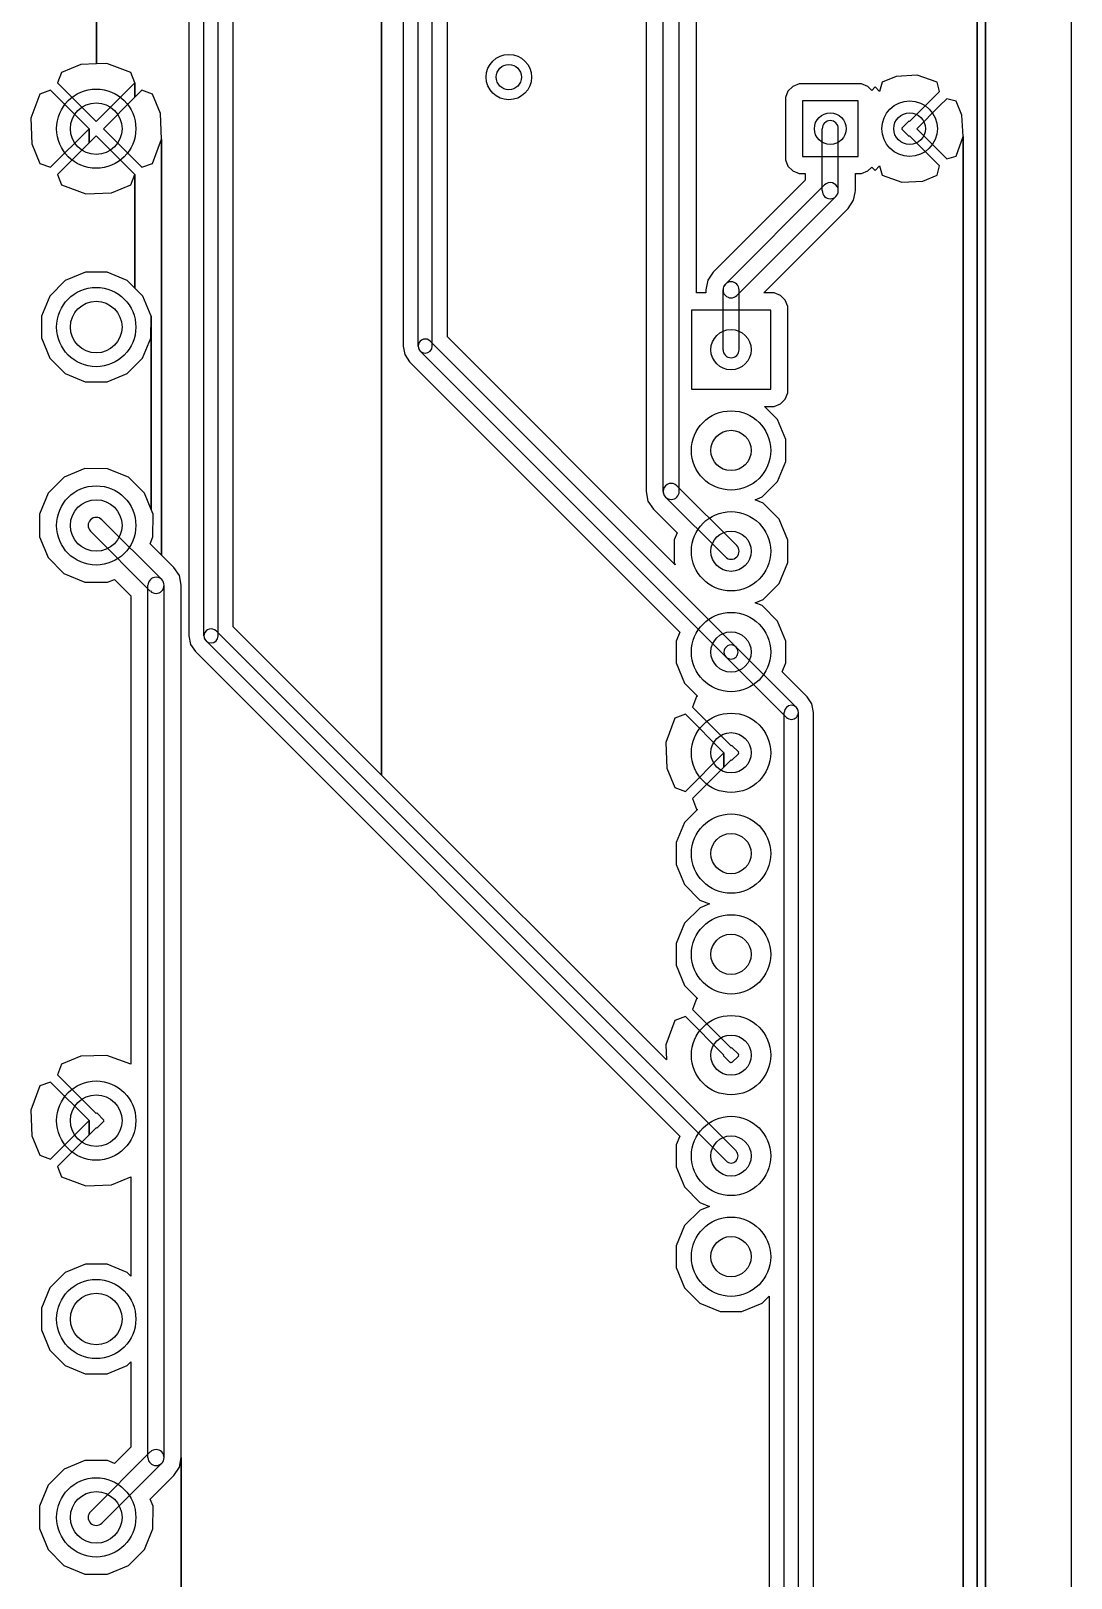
# Model space of a CAD drawing. Extents: x 111.4 to 168.6, y -197.1 to -97.9.
# Drawn here: x 142.35 to 168.57, y -157.53 to -118.54 of the extents above; entities that cross this region are included whole.
import ezdxf

# ---------------------------------------------------------------- set-up
doc = ezdxf.new("R2010")
doc.units = 0
doc.header["$MEASUREMENT"] = 0
doc.layers.add('BLACK', color=250, linetype='CONTINUOUS')
doc.layers.add('WHITE', color=7, linetype='CONTINUOUS')

msp = doc.modelspace()

# ---------------------------------------------------------------- linework, layer by layer
at = {"layer": 'BLACK'}
for p, q in [((168.569, -97.931), (168.569, -197.069)), ((168.569, -97.931), (168.569, -197.069)), ((157.857, -109.658), (157.857, -130.142)), ((157.857, -109.658), (157.857, -130.142)), ((158.289, -130.142), (158.289, -109.658)), ((158.695, -130.142), (158.695, -109.658)), ((159.127, -125.139), (159.127, -109.921)), ((159.127, -125.139), (159.127, -109.921)), ((146.335, -111.638), (146.335, -133.784)), ((146.335, -111.638), (146.335, -133.784)), ((146.716, -133.784), (146.716, -111.636)), ((147.072, -133.784), (147.072, -111.636)), ((147.453, -133.553), (147.453, -111.636)), ((147.453, -133.553), (147.453, -111.636)), ((151.732, -113.755), (151.732, -126.481)), ((151.732, -113.755), (151.732, -126.481)), ((152.113, -126.481), (152.113, -113.524)), ((152.469, -126.481), (152.469, -113.524)), ((152.85, -126.25), (152.85, -113.524)), ((152.85, -126.25), (152.85, -113.524)), ((166.415, -189.705), (166.415, -113.804)), ((166.415, -113.804), (166.415, -189.705)), ((166.415, -189.705), (166.415, -113.804)), ((166.415, -113.804), (166.415, -189.705)), ((151.193, -137.293), (151.193, -113.99)), ((151.193, -113.99), (151.193, -137.293)), ((151.193, -137.293), (151.193, -113.99)), ((151.193, -113.99), (151.193, -137.293)), ((144.006, -119.364), (144.006, -115.702)), ((144.006, -115.702), (144.006, -119.364)), ((144.006, -119.364), (144.006, -115.702)), ((144.006, -115.702), (144.006, -119.364)), ((166.202, -189.688), (166.202, -115.797)), ((166.202, -115.797), (166.202, -189.688)), ((166.202, -189.688), (166.202, -115.797)), ((166.202, -115.797), (166.202, -189.688)), ((143.126, -119.581), (143.027, -119.848)), ((143.126, -119.581), (143.027, -119.848)), ((143.615, -119.379), (143.126, -119.581)), ((143.615, -119.379), (143.126, -119.581)), ((144.006, -119.364), (143.615, -119.379)), ((144.006, -119.364), (143.615, -119.379)), ((144.264, -119.355), (144.006, -119.364)), ((144.264, -119.355), (144.006, -119.364)), ((144.874, -119.581), (144.264, -119.355)), ((144.874, -119.581), (144.264, -119.355)), ((144.973, -119.848), (144.874, -119.581)), ((144.973, -119.848), (144.874, -119.581)), ((164.163, -119.681), (163.806, -119.829)), ((164.163, -119.681), (163.806, -119.829)), ((164.693, -119.653), (164.163, -119.681)), ((164.693, -119.653), (164.163, -119.681)), ((165.194, -119.829), (164.693, -119.653)), ((165.194, -119.829), (164.693, -119.653)), ((142.848, -120.027), (142.581, -120.126)), ((142.848, -120.027), (142.581, -120.126)), ((143.82, -121), (142.848, -120.027)), ((143.82, -121), (142.848, -120.027)), ((143.027, -119.848), (144, -120.82)), ((143.027, -119.848), (144, -120.82)), ((144, -120.82), (144.973, -119.848)), ((144, -120.82), (144.973, -119.848)), ((144.973, -120.207), (144.973, -119.848)), ((144.973, -119.848), (144.973, -120.207)), ((144.973, -120.207), (144.973, -119.848)), ((144.973, -119.848), (144.973, -120.207)), ((145.152, -120.027), (144.973, -120.207)), ((145.152, -120.027), (144.973, -120.207)), ((145.419, -120.126), (145.152, -120.027)), ((145.419, -120.126), (145.152, -120.027)), ((161.434, -120.055), (161.368, -120.214)), ((161.434, -120.055), (161.368, -120.214)), ((161.556, -119.934), (161.434, -120.055)), ((161.556, -119.934), (161.434, -120.055)), ((161.714, -119.868), (161.556, -119.934)), ((161.714, -119.868), (161.556, -119.934)), ((163.114, -119.868), (161.714, -119.868)), ((163.114, -119.868), (161.714, -119.868)), ((163.286, -119.868), (163.114, -119.868)), ((163.286, -119.868), (163.114, -119.868)), ((163.445, -119.934), (163.286, -119.868)), ((163.445, -119.934), (163.286, -119.868)), ((163.545, -120.034), (163.445, -119.934)), ((163.545, -120.034), (163.445, -119.934)), ((163.629, -119.949), (163.545, -120.034)), ((163.629, -119.949), (163.545, -120.034)), ((163.744, -120.065), (163.629, -119.949)), ((163.744, -120.065), (163.629, -119.949)), ((163.806, -119.829), (163.744, -120.065)), ((163.806, -119.829), (163.744, -120.065)), ((164.5, -120.82), (165.256, -120.065)), ((164.5, -120.82), (165.256, -120.065)), ((165.256, -120.065), (165.194, -119.829)), ((165.256, -120.065), (165.194, -119.829)), ((142.581, -120.126), (142.355, -120.736)), ((142.581, -120.126), (142.355, -120.736)), ((144.973, -120.207), (144.18, -121)), ((144.973, -120.207), (144.18, -121)), ((145.621, -120.615), (145.419, -120.126)), ((145.621, -120.615), (145.419, -120.126)), ((161.368, -120.214), (161.368, -120.386)), ((161.368, -120.214), (161.368, -120.386)), ((161.368, -120.386), (161.368, -121.786)), ((161.368, -120.386), (161.368, -121.786)), ((161.8, -120.3), (161.8, -121.7)), ((163.2, -120.3), (161.8, -120.3)), ((163.2, -121.7), (163.2, -120.3)), ((165.256, -120.424), (164.68, -121)), ((165.256, -120.424), (164.68, -121)), ((165.435, -120.244), (165.256, -120.424)), ((165.435, -120.244), (165.256, -120.424)), ((165.671, -120.306), (165.435, -120.244)), ((165.671, -120.306), (165.435, -120.244)), ((165.819, -120.663), (165.671, -120.306)), ((165.819, -120.663), (165.671, -120.306)), ((142.355, -120.736), (142.379, -121.385)), ((142.355, -120.736), (142.379, -121.385)), ((145.645, -121.264), (145.621, -120.615)), ((145.645, -121.264), (145.621, -120.615)), ((164.306, -120.986), (164.486, -120.806)), ((164.306, -120.986), (164.486, -120.806)), ((164.486, -120.806), (164.5, -120.82)), ((164.486, -120.806), (164.5, -120.82)), ((165.847, -121.193), (165.819, -120.663)), ((165.847, -121.193), (165.819, -120.663)), ((142.848, -121.973), (143.82, -121)), ((142.848, -121.973), (143.82, -121)), ((143.82, -121.359), (143.82, -121)), ((143.82, -121), (143.82, -121.359)), ((143.82, -121.359), (143.82, -121)), ((143.82, -121), (143.82, -121.359)), ((144, -121.18), (143.82, -121.359)), ((144, -121.18), (143.82, -121.359)), ((144.973, -122.152), (144, -121.18)), ((144.973, -122.152), (144, -121.18)), ((144.18, -121), (145.152, -121.973)), ((144.18, -121), (145.152, -121.973)), ((145.419, -121.874), (145.645, -121.264)), ((145.419, -121.874), (145.645, -121.264)), ((145.645, -131.747), (145.645, -121.264)), ((145.645, -121.264), (145.645, -131.747)), ((145.645, -131.747), (145.645, -121.264)), ((145.645, -121.264), (145.645, -131.747)), ((162.297, -122.562), (162.297, -121)), ((162.703, -122.562), (162.703, -121)), ((164.32, -121), (164.306, -120.986)), ((164.32, -121), (164.306, -120.986)), ((164.306, -121.014), (164.32, -121)), ((164.306, -121.014), (164.32, -121)), ((164.486, -121.194), (164.306, -121.014)), ((164.486, -121.194), (164.306, -121.014)), ((164.5, -121.18), (164.486, -121.194)), ((164.5, -121.18), (164.486, -121.194)), ((165.256, -121.935), (164.5, -121.18)), ((165.256, -121.935), (164.5, -121.18)), ((164.68, -121), (165.435, -121.756)), ((164.68, -121), (165.435, -121.756)), ((165.671, -121.694), (165.847, -121.193)), ((165.671, -121.694), (165.847, -121.193)), ((165.847, -189.884), (165.847, -121.193)), ((165.847, -121.193), (165.847, -189.884)), ((165.847, -189.884), (165.847, -121.193)), ((165.847, -121.193), (165.847, -189.884)), ((142.379, -121.385), (142.581, -121.874)), ((142.379, -121.385), (142.581, -121.874)), ((143.82, -121.359), (143.027, -122.152)), ((143.82, -121.359), (143.027, -122.152)), ((142.581, -121.874), (142.848, -121.973)), ((142.581, -121.874), (142.848, -121.973)), ((145.152, -121.973), (145.419, -121.874)), ((145.152, -121.973), (145.419, -121.874)), ((161.368, -121.786), (161.434, -121.944)), ((161.368, -121.786), (161.434, -121.944)), ((161.434, -121.944), (161.555, -122.066)), ((161.434, -121.944), (161.555, -122.066)), ((161.8, -121.7), (163.2, -121.7)), ((163.444, -122.066), (163.545, -121.966)), ((163.444, -122.066), (163.545, -121.966)), ((163.545, -121.966), (163.629, -122.051)), ((163.545, -121.966), (163.629, -122.051)), ((163.629, -122.051), (163.744, -121.935)), ((163.629, -122.051), (163.744, -121.935)), ((163.744, -121.935), (163.806, -122.171)), ((163.744, -121.935), (163.806, -122.171)), ((165.194, -122.171), (165.256, -121.935)), ((165.194, -122.171), (165.256, -121.935)), ((165.435, -121.756), (165.671, -121.694)), ((165.435, -121.756), (165.671, -121.694)), ((143.027, -122.152), (143.126, -122.419)), ((143.027, -122.152), (143.126, -122.419)), ((143.126, -122.419), (143.736, -122.645)), ((143.126, -122.419), (143.736, -122.645)), ((144.385, -122.621), (144.874, -122.419)), ((144.385, -122.621), (144.874, -122.419)), ((144.874, -122.419), (144.973, -122.152)), ((144.874, -122.419), (144.973, -122.152)), ((144.973, -125.02), (144.973, -122.152)), ((144.973, -122.152), (144.973, -125.02)), ((144.973, -125.02), (144.973, -122.152)), ((144.973, -122.152), (144.973, -125.02)), ((161.865, -122.299), (159.551, -124.613)), ((161.865, -122.299), (159.551, -124.613)), ((159.856, -124.919), (162.356, -122.419)), ((161.555, -122.066), (161.714, -122.132)), ((161.555, -122.066), (161.714, -122.132)), ((161.714, -122.132), (161.865, -122.132)), ((161.714, -122.132), (161.865, -122.132)), ((161.865, -122.132), (161.865, -122.299)), ((161.865, -122.132), (161.865, -122.299)), ((163.135, -122.562), (163.135, -122.132)), ((163.135, -122.132), (163.286, -122.132)), ((163.135, -122.562), (163.135, -122.132)), ((163.135, -122.132), (163.286, -122.132)), ((163.286, -122.132), (163.444, -122.066)), ((163.286, -122.132), (163.444, -122.066)), ((163.806, -122.171), (164.307, -122.347)), ((163.806, -122.171), (164.307, -122.347)), ((164.307, -122.347), (164.837, -122.319)), ((164.307, -122.347), (164.837, -122.319)), ((164.837, -122.319), (165.194, -122.171)), ((164.837, -122.319), (165.194, -122.171)), ((143.736, -122.645), (144.385, -122.621)), ((143.736, -122.645), (144.385, -122.621)), ((160.144, -125.206), (162.644, -122.706)), ((162.949, -123.011), (163.087, -122.805)), ((162.949, -123.011), (163.087, -122.805)), ((163.087, -122.805), (163.125, -122.611)), ((163.087, -122.805), (163.125, -122.611)), ((163.087, -122.805), (163.087, -122.805)), ((163.087, -122.805), (163.087, -122.805)), ((163.125, -122.611), (163.135, -122.562)), ((163.125, -122.611), (163.135, -122.562)), ((163.135, -122.562), (163.135, -122.562)), ((163.135, -122.562), (163.135, -122.562)), ((163.135, -122.562), (163.135, -122.562)), ((163.135, -122.562), (163.135, -122.562)), ((160.822, -125.139), (162.949, -123.011)), ((160.822, -125.139), (162.949, -123.011)), ((162.949, -123.011), (162.949, -123.011)), ((162.949, -123.011), (162.949, -123.011)), ((162.949, -123.011), (162.949, -123.011)), ((162.949, -123.011), (162.949, -123.011)), ((143.727, -124.619), (143.219, -124.829)), ((143.727, -124.619), (143.219, -124.829)), ((144.276, -124.62), (143.727, -124.619)), ((144.276, -124.62), (143.727, -124.619)), ((144.783, -124.83), (144.276, -124.62)), ((144.783, -124.83), (144.276, -124.62)), ((159.551, -124.613), (159.413, -124.819)), ((159.551, -124.613), (159.413, -124.819)), ((143.219, -124.829), (142.83, -125.217)), ((143.219, -124.829), (142.83, -125.217)), ((144.973, -125.02), (144.783, -124.83)), ((144.973, -125.02), (144.783, -124.83)), ((145.171, -125.219), (144.973, -125.02)), ((145.171, -125.219), (144.973, -125.02)), ((159.365, -125.139), (159.127, -125.139)), ((159.365, -125.139), (159.127, -125.139)), ((159.413, -124.819), (159.365, -125.062)), ((159.413, -124.819), (159.365, -125.062)), ((159.365, -125.062), (159.365, -125.139)), ((159.365, -125.062), (159.365, -125.139)), ((159.797, -126.57), (159.797, -125.062)), ((160.203, -126.57), (160.203, -125.062)), ((160.914, -125.139), (160.822, -125.139)), ((160.914, -125.139), (160.822, -125.139)), ((161.086, -125.139), (160.914, -125.139)), ((161.086, -125.139), (160.914, -125.139)), ((161.244, -125.205), (161.086, -125.139)), ((161.244, -125.205), (161.086, -125.139)), ((142.83, -125.217), (142.62, -125.724)), ((142.83, -125.217), (142.62, -125.724)), ((145.381, -125.727), (145.171, -125.219)), ((145.381, -125.727), (145.171, -125.219)), ((161.366, -125.326), (161.244, -125.205)), ((161.366, -125.326), (161.244, -125.205)), ((161.431, -125.485), (161.366, -125.326)), ((161.431, -125.485), (161.366, -125.326)), ((161.431, -127.484), (161.431, -125.485)), ((161.431, -127.484), (161.431, -125.485)), ((142.62, -125.724), (142.619, -126.273)), ((142.62, -125.724), (142.619, -126.273)), ((145.38, -126.276), (145.381, -125.727)), ((145.38, -126.276), (145.381, -125.727)), ((145.381, -130.594), (145.381, -125.727)), ((145.381, -125.727), (145.381, -130.594)), ((145.381, -130.594), (145.381, -125.727)), ((145.381, -125.727), (145.381, -130.594)), ((160.999, -125.571), (159.001, -125.571)), ((159.001, -125.571), (159.001, -127.569)), ((160.999, -127.569), (160.999, -125.571)), ((142.619, -126.273), (142.829, -126.781)), ((142.619, -126.273), (142.829, -126.781)), ((145.17, -126.783), (145.38, -126.276)), ((145.17, -126.783), (145.38, -126.276)), ((158.593, -131.993), (152.85, -126.25)), ((158.593, -131.993), (152.85, -126.25)), ((151.732, -126.481), (151.775, -126.695)), ((151.732, -126.481), (151.775, -126.695)), ((151.775, -126.695), (151.896, -126.876)), ((151.775, -126.695), (151.896, -126.876)), ((159.874, -134.316), (152.165, -126.607)), ((160.126, -134.064), (152.417, -126.355)), ((142.829, -126.781), (143.217, -127.17)), ((142.829, -126.781), (143.217, -127.17)), ((144.781, -127.171), (145.17, -126.783)), ((144.781, -127.171), (145.17, -126.783)), ((151.896, -126.876), (158.712, -133.692)), ((151.896, -126.876), (158.712, -133.692)), ((143.217, -127.17), (143.724, -127.38)), ((143.217, -127.17), (143.724, -127.38)), ((143.724, -127.38), (144.273, -127.381)), ((143.724, -127.38), (144.273, -127.381)), ((144.273, -127.381), (144.781, -127.171)), ((144.273, -127.381), (144.781, -127.171)), ((161.431, -127.656), (161.431, -127.484)), ((161.431, -127.656), (161.431, -127.484)), ((159.001, -127.569), (160.999, -127.569)), ((161.244, -127.936), (161.365, -127.814)), ((161.244, -127.936), (161.365, -127.814)), ((161.365, -127.814), (161.431, -127.656)), ((161.365, -127.814), (161.431, -127.656)), ((161.171, -128.329), (160.844, -128.001)), ((160.844, -128.001), (161.085, -128.001)), ((161.171, -128.329), (160.844, -128.001)), ((160.844, -128.001), (161.085, -128.001)), ((161.085, -128.001), (161.244, -127.936)), ((161.085, -128.001), (161.244, -127.936)), ((161.381, -128.837), (161.171, -128.329)), ((161.381, -128.837), (161.171, -128.329)), ((161.38, -129.386), (161.381, -128.837)), ((161.38, -129.386), (161.381, -128.837)), ((161.17, -129.893), (161.38, -129.386)), ((161.17, -129.893), (161.38, -129.386)), ((143.19, -129.786), (142.787, -130.188)), ((143.19, -129.786), (142.787, -130.188)), ((143.717, -129.568), (143.19, -129.786)), ((143.717, -129.568), (143.19, -129.786)), ((144.286, -129.569), (143.717, -129.568)), ((144.286, -129.569), (143.717, -129.568)), ((144.812, -129.787), (144.286, -129.569)), ((144.812, -129.787), (144.286, -129.569)), ((145.214, -130.19), (144.812, -129.787)), ((145.214, -130.19), (144.812, -129.787)), ((142.787, -130.188), (142.569, -130.714)), ((142.787, -130.188), (142.569, -130.714)), ((145.381, -130.594), (145.214, -130.19)), ((145.381, -130.594), (145.214, -130.19)), ((157.857, -130.142), (157.905, -130.385)), ((157.857, -130.142), (157.905, -130.385)), ((160.144, -131.506), (158.636, -129.998)), ((160.781, -130.281), (161.17, -129.893)), ((160.781, -130.281), (161.17, -129.893)), ((145.432, -130.717), (145.381, -130.594)), ((145.432, -130.717), (145.381, -130.594)), ((157.905, -130.385), (158.043, -130.591)), ((157.905, -130.385), (158.043, -130.591)), ((158.043, -130.591), (158.641, -131.189)), ((158.043, -130.591), (158.641, -131.189)), ((159.856, -131.794), (158.348, -130.286)), ((160.608, -130.353), (160.781, -130.281)), ((160.608, -130.353), (160.781, -130.281)), ((160.812, -130.437), (160.608, -130.353)), ((160.812, -130.437), (160.608, -130.353)), ((161.214, -130.84), (160.812, -130.437)), ((161.214, -130.84), (160.812, -130.437)), ((142.569, -130.714), (142.568, -131.283)), ((142.569, -130.714), (142.568, -131.283)), ((144.144, -130.856), (145.652, -132.364)), ((145.431, -131.286), (145.432, -130.717)), ((145.431, -131.286), (145.432, -130.717)), ((161.432, -131.367), (161.214, -130.84)), ((161.432, -131.367), (161.214, -130.84)), ((142.568, -131.283), (142.786, -131.81)), ((142.568, -131.283), (142.786, -131.81)), ((143.856, -131.144), (145.364, -132.652)), ((145.359, -131.461), (145.431, -131.286)), ((145.359, -131.461), (145.431, -131.286)), ((158.569, -131.364), (158.568, -131.933)), ((158.569, -131.364), (158.568, -131.933)), ((158.641, -131.189), (158.569, -131.364)), ((158.641, -131.189), (158.569, -131.364)), ((161.431, -131.936), (161.432, -131.367)), ((161.431, -131.936), (161.432, -131.367)), ((145.645, -131.747), (145.359, -131.461)), ((145.645, -131.747), (145.359, -131.461)), ((145.957, -132.059), (145.645, -131.747)), ((145.957, -132.059), (145.645, -131.747)), ((142.786, -131.81), (143.188, -132.213)), ((142.786, -131.81), (143.188, -132.213)), ((146.095, -132.265), (145.957, -132.059)), ((146.095, -132.265), (145.957, -132.059)), ((158.568, -131.933), (158.593, -131.993)), ((158.568, -131.933), (158.593, -131.993)), ((161.213, -132.462), (161.431, -131.936)), ((161.213, -132.462), (161.431, -131.936)), ((143.188, -132.213), (143.714, -132.431)), ((143.188, -132.213), (143.714, -132.431)), ((143.714, -132.431), (144.283, -132.432)), ((143.714, -132.431), (144.283, -132.432)), ((144.283, -132.432), (144.46, -132.358)), ((144.283, -132.432), (144.46, -132.358)), ((144.46, -132.358), (144.873, -132.771)), ((144.46, -132.358), (144.873, -132.771)), ((145.305, -154.492), (145.305, -132.508)), ((145.711, -154.492), (145.711, -132.508)), ((146.143, -132.508), (146.095, -132.265)), ((146.143, -132.508), (146.095, -132.265)), ((146.143, -154.492), (146.143, -132.508)), ((146.143, -154.492), (146.143, -132.508)), ((160.81, -132.864), (161.213, -132.462)), ((160.81, -132.864), (161.213, -132.462)), ((144.873, -132.771), (144.873, -144.581)), ((144.873, -132.771), (144.873, -144.581)), ((160.608, -132.948), (160.81, -132.864)), ((160.608, -132.948), (160.81, -132.864)), ((160.783, -133.02), (160.608, -132.948)), ((160.783, -133.02), (160.608, -132.948)), ((161.171, -133.409), (160.783, -133.02)), ((161.171, -133.409), (160.783, -133.02)), ((160.126, -146.764), (147.02, -133.658)), ((151.193, -137.293), (147.453, -133.553)), ((151.193, -137.293), (147.453, -133.553)), ((158.712, -133.692), (158.62, -133.914)), ((158.712, -133.692), (158.62, -133.914)), ((161.381, -133.917), (161.171, -133.409)), ((161.381, -133.917), (161.171, -133.409)), ((146.335, -133.784), (146.378, -133.998)), ((146.335, -133.784), (146.378, -133.998)), ((146.378, -133.998), (146.499, -134.179)), ((146.378, -133.998), (146.499, -134.179)), ((159.874, -147.016), (146.768, -133.91)), ((158.62, -133.914), (158.619, -134.463)), ((158.62, -133.914), (158.619, -134.463)), ((161.646, -135.584), (160.126, -134.064)), ((161.38, -134.466), (161.381, -133.917)), ((161.38, -134.466), (161.381, -133.917)), ((146.499, -134.179), (158.712, -146.392)), ((146.499, -134.179), (158.712, -146.392)), ((158.619, -134.463), (158.829, -134.971)), ((158.619, -134.463), (158.829, -134.971)), ((161.394, -135.836), (159.874, -134.316)), ((161.288, -134.688), (161.38, -134.466)), ((161.288, -134.688), (161.38, -134.466)), ((161.915, -135.315), (161.288, -134.688)), ((161.915, -135.315), (161.288, -134.688)), ((158.829, -134.971), (159.156, -135.299)), ((158.829, -134.971), (159.156, -135.299)), ((159.156, -135.299), (159.126, -135.311)), ((159.156, -135.299), (159.126, -135.311)), ((159.126, -135.311), (159.027, -135.578)), ((159.126, -135.311), (159.027, -135.578)), ((159.027, -135.578), (160, -136.55)), ((159.027, -135.578), (160, -136.55)), ((162.036, -135.496), (161.915, -135.315)), ((161.915, -135.315), (161.915, -135.315)), ((162.036, -135.496), (161.915, -135.315)), ((161.915, -135.315), (161.915, -135.315)), ((162.079, -135.71), (162.036, -135.496)), ((162.079, -135.71), (162.036, -135.496)), ((158.581, -135.856), (158.355, -136.466)), ((158.581, -135.856), (158.355, -136.466)), ((158.848, -135.757), (158.581, -135.856)), ((158.848, -135.757), (158.581, -135.856)), ((159.82, -136.73), (158.848, -135.757)), ((159.82, -136.73), (158.848, -135.757)), ((161.342, -170.898), (161.342, -135.71)), ((161.698, -170.898), (161.698, -135.71)), ((162.079, -170.898), (162.079, -135.71)), ((162.079, -170.898), (162.079, -135.71)), ((158.355, -136.466), (158.379, -137.115)), ((158.355, -136.466), (158.379, -137.115)), ((158.848, -137.703), (159.82, -136.73)), ((158.848, -137.703), (159.82, -136.73)), ((159.82, -137.089), (159.82, -136.73)), ((159.82, -136.73), (159.82, -137.089)), ((159.82, -137.089), (159.82, -136.73)), ((159.82, -136.73), (159.82, -137.089)), ((160, -136.55), (160.014, -136.536)), ((160, -136.55), (160.014, -136.536)), ((160.014, -136.536), (160.194, -136.716)), ((160.014, -136.536), (160.194, -136.716)), ((160.194, -136.744), (160.014, -136.924)), ((160.194, -136.744), (160.014, -136.924)), ((160.194, -136.716), (160.18, -136.73)), ((160.194, -136.716), (160.18, -136.73)), ((160.18, -136.73), (160.194, -136.744)), ((160.18, -136.73), (160.194, -136.744)), ((158.379, -137.115), (158.581, -137.604)), ((158.379, -137.115), (158.581, -137.604)), ((159.82, -137.089), (159.027, -137.882)), ((159.82, -137.089), (159.027, -137.882)), ((160, -136.91), (159.82, -137.089)), ((160, -136.91), (159.82, -137.089)), ((160.014, -136.924), (160, -136.91)), ((160.014, -136.924), (160, -136.91)), ((158.369, -144.469), (151.193, -137.293)), ((158.369, -144.469), (151.193, -137.293)), ((158.581, -137.604), (158.848, -137.703)), ((158.581, -137.604), (158.848, -137.703)), ((159.027, -137.882), (159.126, -138.149)), ((159.027, -137.882), (159.126, -138.149)), ((159.157, -138.161), (158.83, -138.487)), ((159.157, -138.161), (158.83, -138.487)), ((159.126, -138.149), (159.157, -138.161)), ((159.126, -138.149), (159.157, -138.161)), ((158.83, -138.487), (158.62, -138.994)), ((158.83, -138.487), (158.62, -138.994)), ((158.62, -138.994), (158.619, -139.543)), ((158.62, -138.994), (158.619, -139.543)), ((158.619, -139.543), (158.829, -140.051)), ((158.619, -139.543), (158.829, -140.051)), ((158.829, -140.051), (159.217, -140.44)), ((158.829, -140.051), (159.217, -140.44)), ((159.219, -140.639), (158.83, -141.027)), ((159.219, -140.639), (158.83, -141.027)), ((159.217, -140.44), (159.459, -140.54)), ((159.217, -140.44), (159.459, -140.54)), ((159.459, -140.54), (159.219, -140.639)), ((159.459, -140.54), (159.219, -140.639)), ((158.83, -141.027), (158.62, -141.534)), ((158.83, -141.027), (158.62, -141.534)), ((158.62, -141.534), (158.619, -142.083)), ((158.62, -141.534), (158.619, -142.083)), ((158.619, -142.083), (158.829, -142.591)), ((158.619, -142.083), (158.829, -142.591)), ((158.829, -142.591), (159.156, -142.919)), ((158.829, -142.591), (159.156, -142.919)), ((159.126, -142.931), (159.027, -143.198)), ((159.126, -142.931), (159.027, -143.198)), ((159.156, -142.919), (159.126, -142.931)), ((159.156, -142.919), (159.126, -142.931)), ((158.581, -143.476), (158.355, -144.086)), ((158.581, -143.476), (158.355, -144.086)), ((158.848, -143.377), (158.581, -143.476)), ((158.848, -143.377), (158.581, -143.476)), ((159.82, -144.35), (158.848, -143.377)), ((159.82, -144.35), (158.848, -143.377)), ((159.027, -143.198), (160, -144.17)), ((159.027, -143.198), (160, -144.17)), ((158.355, -144.086), (158.369, -144.469)), ((158.355, -144.086), (158.369, -144.469)), ((160, -144.17), (160.014, -144.156)), ((160, -144.17), (160.014, -144.156)), ((160.014, -144.156), (160.194, -144.336)), ((160.014, -144.156), (160.194, -144.336)), ((143.126, -144.581), (143.027, -144.848)), ((143.126, -144.581), (143.027, -144.848)), ((143.615, -144.379), (143.126, -144.581)), ((143.615, -144.379), (143.126, -144.581)), ((144.264, -144.355), (143.615, -144.379)), ((144.264, -144.355), (143.615, -144.379)), ((144.873, -144.581), (144.264, -144.355)), ((144.873, -144.581), (144.264, -144.355)), ((159.806, -144.364), (159.82, -144.35)), ((159.806, -144.364), (159.82, -144.35)), ((159.986, -144.544), (159.806, -144.364)), ((159.986, -144.544), (159.806, -144.364)), ((160, -144.53), (159.986, -144.544)), ((160, -144.53), (159.986, -144.544)), ((160.014, -144.544), (160, -144.53)), ((160.014, -144.544), (160, -144.53)), ((160.194, -144.364), (160.014, -144.544)), ((160.194, -144.364), (160.014, -144.544)), ((160.194, -144.336), (160.18, -144.35)), ((160.194, -144.336), (160.18, -144.35)), ((160.18, -144.35), (160.194, -144.364)), ((160.18, -144.35), (160.194, -144.364)), ((142.848, -145.027), (142.581, -145.126)), ((142.848, -145.027), (142.581, -145.126)), ((143.82, -146), (142.848, -145.027)), ((143.82, -146), (142.848, -145.027)), ((143.027, -144.848), (144, -145.82)), ((143.027, -144.848), (144, -145.82)), ((142.581, -145.126), (142.355, -145.736)), ((142.581, -145.126), (142.355, -145.736)), ((142.355, -145.736), (142.379, -146.385)), ((142.355, -145.736), (142.379, -146.385)), ((144, -145.82), (144.014, -145.806)), ((144, -145.82), (144.014, -145.806)), ((144.014, -145.806), (144.194, -145.986)), ((144.014, -145.806), (144.194, -145.986)), ((142.848, -146.973), (143.82, -146)), ((142.848, -146.973), (143.82, -146)), ((143.82, -146.359), (143.82, -146)), ((143.82, -146), (143.82, -146.359)), ((143.82, -146.359), (143.82, -146)), ((143.82, -146), (143.82, -146.359)), ((144, -146.18), (143.82, -146.359)), ((144, -146.18), (143.82, -146.359)), ((144.014, -146.194), (144, -146.18)), ((144.014, -146.194), (144, -146.18)), ((144.194, -146.014), (144.014, -146.194)), ((144.194, -146.014), (144.014, -146.194)), ((144.194, -145.986), (144.18, -146)), ((144.194, -145.986), (144.18, -146)), ((144.18, -146), (144.194, -146.014)), ((144.18, -146), (144.194, -146.014)), ((142.379, -146.385), (142.581, -146.874)), ((142.379, -146.385), (142.581, -146.874)), ((143.82, -146.359), (143.027, -147.152)), ((143.82, -146.359), (143.027, -147.152)), ((158.712, -146.392), (158.62, -146.614)), ((158.712, -146.392), (158.62, -146.614)), ((142.581, -146.874), (142.848, -146.973)), ((142.581, -146.874), (142.848, -146.973)), ((158.62, -146.614), (158.619, -147.163)), ((158.62, -146.614), (158.619, -147.163)), ((143.027, -147.152), (143.126, -147.419)), ((143.027, -147.152), (143.126, -147.419)), ((158.619, -147.163), (158.829, -147.671)), ((158.619, -147.163), (158.829, -147.671)), ((143.126, -147.419), (143.736, -147.645)), ((143.126, -147.419), (143.736, -147.645)), ((143.736, -147.645), (144.385, -147.621)), ((143.736, -147.645), (144.385, -147.621)), ((144.385, -147.621), (144.873, -147.419)), ((144.385, -147.621), (144.873, -147.419)), ((144.873, -147.419), (144.873, -149.921)), ((144.873, -147.419), (144.873, -149.921)), ((158.829, -147.671), (159.217, -148.06)), ((158.829, -147.671), (159.217, -148.06)), ((159.217, -148.06), (159.459, -148.16)), ((159.217, -148.06), (159.459, -148.16)), ((159.459, -148.16), (159.219, -148.259)), ((159.459, -148.16), (159.219, -148.259)), ((159.219, -148.259), (158.83, -148.647)), ((159.219, -148.259), (158.83, -148.647)), ((158.83, -148.647), (158.62, -149.154)), ((158.83, -148.647), (158.62, -149.154)), ((158.62, -149.154), (158.619, -149.703)), ((158.62, -149.154), (158.619, -149.703)), ((143.727, -149.619), (143.219, -149.829)), ((143.727, -149.619), (143.219, -149.829)), ((144.276, -149.62), (143.727, -149.619)), ((144.276, -149.62), (143.727, -149.619)), ((144.783, -149.83), (144.276, -149.62)), ((144.783, -149.83), (144.276, -149.62)), ((158.619, -149.703), (158.829, -150.211)), ((158.619, -149.703), (158.829, -150.211)), ((143.219, -149.829), (142.83, -150.217)), ((143.219, -149.829), (142.83, -150.217)), ((144.873, -149.921), (144.783, -149.83)), ((144.873, -149.921), (144.783, -149.83)), ((142.83, -150.217), (142.62, -150.724)), ((142.83, -150.217), (142.62, -150.724)), ((158.829, -150.211), (159.217, -150.6)), ((158.829, -150.211), (159.217, -150.6)), ((160.781, -150.601), (160.961, -150.421)), ((160.781, -150.601), (160.961, -150.421)), ((160.961, -150.421), (160.961, -170.667)), ((160.961, -150.421), (160.961, -170.667)), ((142.62, -150.724), (142.619, -151.273)), ((142.62, -150.724), (142.619, -151.273)), ((159.217, -150.6), (159.724, -150.81)), ((159.217, -150.6), (159.724, -150.81)), ((159.724, -150.81), (160.273, -150.811)), ((159.724, -150.81), (160.273, -150.811)), ((160.273, -150.811), (160.781, -150.601)), ((160.273, -150.811), (160.781, -150.601)), ((142.619, -151.273), (142.829, -151.781)), ((142.619, -151.273), (142.829, -151.781)), ((142.829, -151.781), (143.217, -152.17)), ((142.829, -151.781), (143.217, -152.17)), ((143.217, -152.17), (143.724, -152.38)), ((143.217, -152.17), (143.724, -152.38)), ((143.724, -152.38), (144.273, -152.381)), ((143.724, -152.38), (144.273, -152.381)), ((144.273, -152.381), (144.781, -152.171)), ((144.273, -152.381), (144.781, -152.171)), ((144.781, -152.171), (144.873, -152.079)), ((144.781, -152.171), (144.873, -152.079)), ((144.873, -152.079), (144.873, -154.229)), ((144.873, -152.079), (144.873, -154.229)), ((145.364, -154.348), (143.856, -155.856)), ((144.873, -154.229), (144.461, -154.641)), ((144.873, -154.229), (144.461, -154.641)), ((143.19, -154.786), (142.787, -155.188)), ((143.19, -154.786), (142.787, -155.188)), ((143.717, -154.568), (143.19, -154.786)), ((143.717, -154.568), (143.19, -154.786)), ((144.286, -154.569), (143.717, -154.568)), ((144.286, -154.569), (143.717, -154.568)), ((145.652, -154.636), (144.144, -156.144)), ((144.461, -154.641), (144.286, -154.569)), ((144.461, -154.641), (144.286, -154.569)), ((145.957, -154.941), (146.095, -154.735)), ((145.957, -154.941), (146.095, -154.735)), ((146.095, -154.735), (146.143, -154.492)), ((146.095, -154.735), (146.143, -154.492)), ((146.143, -185.465), (146.143, -154.492)), ((146.143, -154.492), (146.143, -185.465)), ((146.143, -185.465), (146.143, -154.492)), ((146.143, -154.492), (146.143, -185.465)), ((145.358, -155.54), (145.957, -154.941)), ((145.358, -155.54), (145.957, -154.941)), ((142.787, -155.188), (142.569, -155.714)), ((142.787, -155.188), (142.569, -155.714)), ((145.432, -155.717), (145.358, -155.54)), ((145.432, -155.717), (145.358, -155.54)), ((142.569, -155.714), (142.568, -156.283)), ((142.569, -155.714), (142.568, -156.283)), ((145.431, -156.286), (145.432, -155.717)), ((145.431, -156.286), (145.432, -155.717)), ((142.568, -156.283), (142.786, -156.81)), ((142.568, -156.283), (142.786, -156.81)), ((145.213, -156.812), (145.431, -156.286)), ((145.213, -156.812), (145.431, -156.286)), ((142.786, -156.81), (143.188, -157.213)), ((142.786, -156.81), (143.188, -157.213)), ((144.81, -157.214), (145.213, -156.812)), ((144.81, -157.214), (145.213, -156.812)), ((143.188, -157.213), (143.714, -157.431)), ((143.188, -157.213), (143.714, -157.431)), ((143.714, -157.431), (144.283, -157.432)), ((143.714, -157.431), (144.283, -157.432)), ((144.283, -157.432), (144.81, -157.214)), ((144.283, -157.432), (144.81, -157.214))]:
    msp.add_line(p, q, dxfattribs=at)
for centre, radius in [((154.4, -119.7), 0.572), ((144, -121), 0.999), ((164.5, -121), 0.7), ((144, -126), 0.999), ((160, -129.11), 0.999), ((144, -131), 0.999), ((160, -131.65), 0.999), ((160, -134.19), 0.999), ((160, -136.73), 0.999), ((160, -139.27), 0.999), ((160, -141.81), 0.999), ((160, -144.35), 0.999), ((144, -146), 0.999), ((160, -146.89), 0.999), ((160, -149.43), 0.999), ((144, -151), 0.999), ((144, -156), 0.999)]:
    msp.add_circle(centre, radius, dxfattribs=at)
for centre, radius, start, end in [((162.5, -121), 0.203, 360, 540), ((162.5, -122.562), 0.203, 315, 495), ((162.5, -122.562), 0.203, 180, 360), ((160, -125.062), 0.203, 360, 540), ((160, -125.062), 0.203, 135, 315), ((152.291, -126.481), 0.178, 405, 585), ((152.291, -126.481), 0.178, 180, 360), ((160, -126.57), 0.203, 180, 360), ((158.492, -130.142), 0.203, 405, 585), ((158.492, -130.142), 0.203, 180, 360), ((144, -131), 0.203, 45, 225), ((160, -131.65), 0.203, 225, 405), ((145.508, -132.508), 0.203, 360, 540), ((145.508, -132.508), 0.203, 225, 405), ((146.894, -133.784), 0.178, 405, 585), ((146.894, -133.784), 0.178, 180, 360), ((160, -134.19), 0.178, 405, 585), ((160, -134.19), 0.178, 225, 405), ((161.52, -135.71), 0.178, 360, 540), ((161.52, -135.71), 0.178, 225, 405), ((160, -146.89), 0.178, 225, 405), ((145.508, -154.492), 0.203, -45, 135), ((145.508, -154.492), 0.203, 180, 360), ((144, -156), 0.203, 135, 315)]:
    msp.add_arc(centre, radius, start, end, dxfattribs=at)
at = {"layer": 'WHITE'}
for centre, radius in [((154.4, -119.7), 0.318), ((144, -121), 0.65), ((162.5, -121), 0.4), ((164.5, -121), 0.4), ((144, -126), 0.65), ((160, -126.57), 0.508), ((160, -129.11), 0.508), ((144, -131), 0.65), ((160, -131.65), 0.508), ((160, -134.19), 0.508), ((160, -136.73), 0.508), ((160, -139.27), 0.508), ((160, -141.81), 0.508), ((160, -144.35), 0.508), ((144, -146), 0.65), ((160, -146.89), 0.508), ((160, -149.43), 0.508), ((144, -151), 0.65), ((144, -156), 0.65)]:
    msp.add_circle(centre, radius, dxfattribs=at)

doc.saveas('drawing.dxf')
